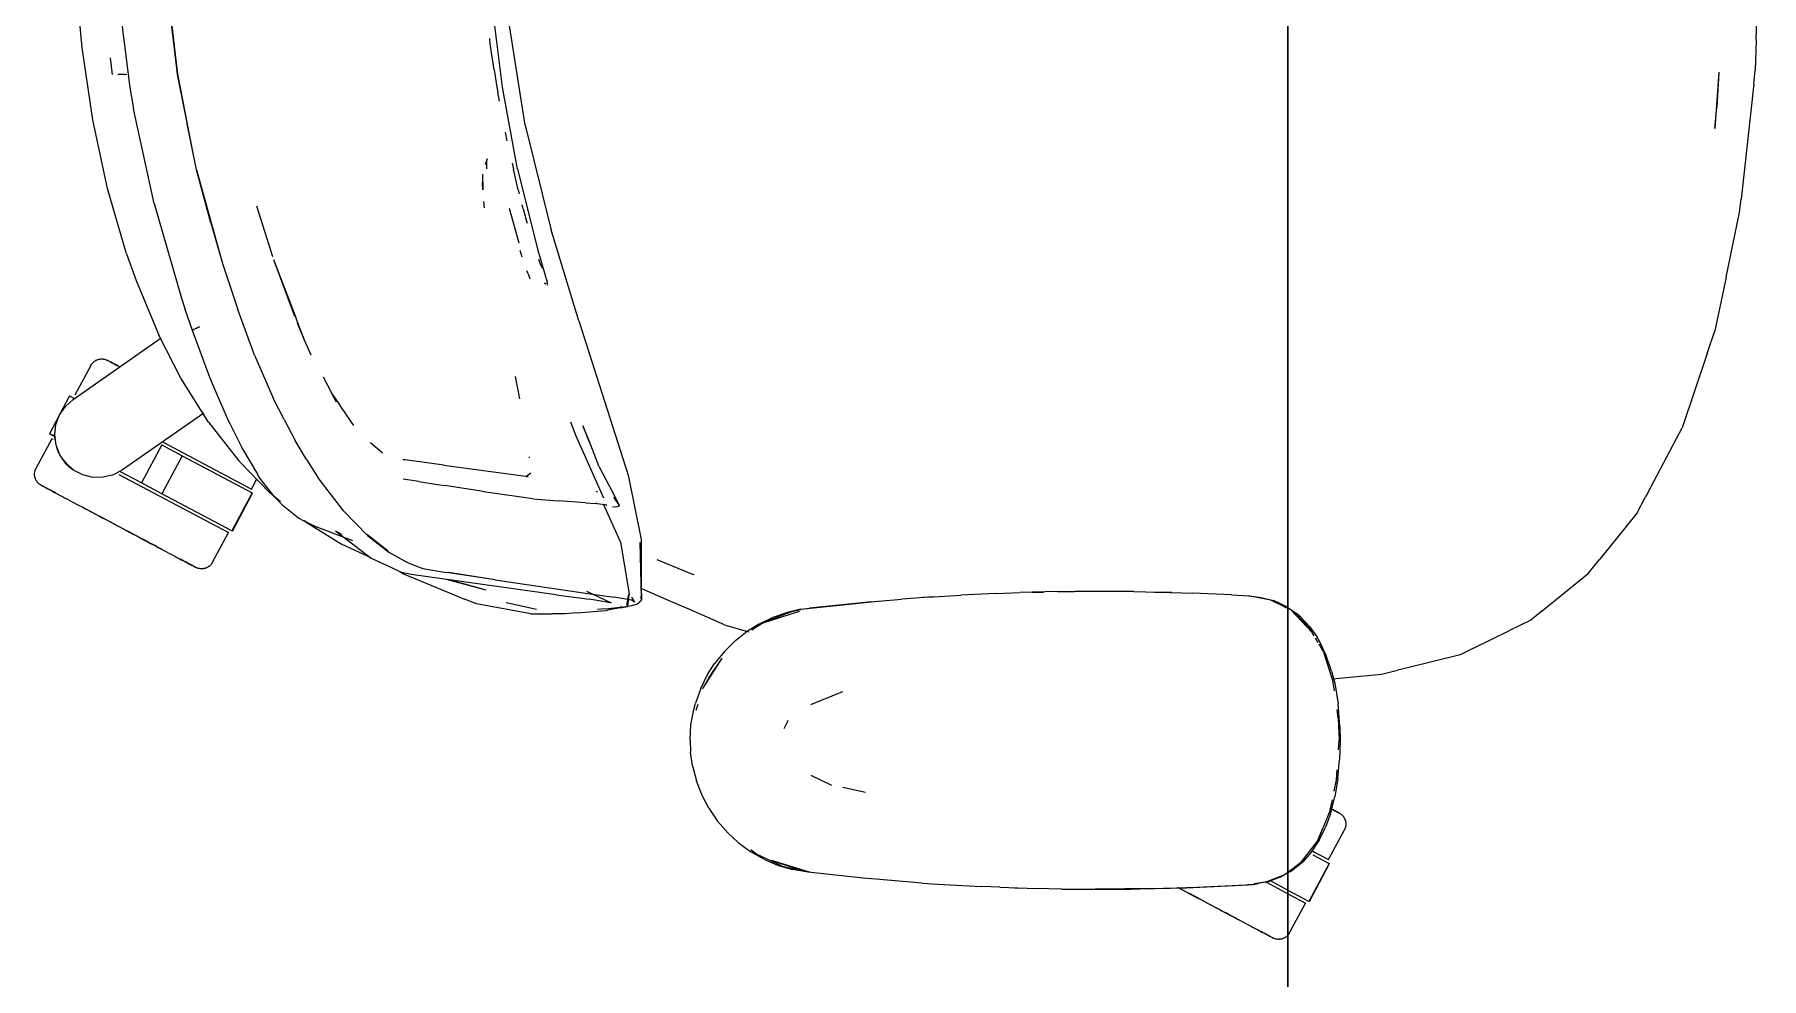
# Model space of a CAD drawing. Header units: millimetres. Extents: x 79795 to 317870, y -36033 to 97293.
# Drawn here: x 200268 to 200830, y 33173 to 33480 of the extents above; entities that cross this region are included whole.
import ezdxf

# ---------------------------------------------------------------- set-up
doc = ezdxf.new("R2010")
doc.units = ezdxf.units.MM
doc.header["$MEASUREMENT"] = 0
doc.layers.add('G-IMPT', color=8, linetype='CONTINUOUS', lineweight=9)
doc.layers.add('I-FURN', color=8, linetype='CONTINUOUS', lineweight=9)

msp = doc.modelspace()

# ---------------------------------------------------------------- linework, layer by layer
at = {"layer": 'G-IMPT'}
for p, q in [((200828.02, 33478.38), (200829.72, 33530.56)), ((200283.76, 33475.85), (200281.5, 33501.42)), ((200311.03, 33498.74), (200314.85, 33467.15)), ((200311.07, 33498.78), (200314.85, 33467.23)), ((200295.5, 33493.05), (200299.32, 33462.88)), ((200420.42, 33463.01), (200417.12, 33489.93)), ((200427.81, 33450.66), (200421.82, 33488.57)), ((200314.85, 33467.23), (200312.91, 33482.71)), ((200416.5, 33477.16), (200416.32, 33478.82)), ((200417.79, 33468.64), (200416.5, 33477.16)), ((200828.02, 33478.38), (200827.7, 33468.44)), ((200287.26, 33452.43), (200283.76, 33475.85)), ((200293.67, 33467.15), (200293.02, 33472.56)), ((200297.52, 33467.19), (200295.43, 33467.11)), ((200295.43, 33467.11), (200295.54, 33467.12)), ((200297.52, 33467.19), (200298.31, 33467.22)), ((200321.02, 33436.1), (200314.85, 33467.23)), ((200314.85, 33467.23), (200317.95, 33451.12)), ((200321.02, 33436.1), (200314.85, 33467.15)), ((200417.79, 33468.64), (200418.65, 33463.01)), ((200815.82, 33467.9), (200814.57, 33449.62)), ((200815.82, 33467.9), (200815.18, 33456.57)), ((200827.21, 33464.07), (200827.7, 33468.44)), ((200299.32, 33462.88), (200300.5, 33455.96)), ((200418.65, 33463.01), (200418.89, 33461.39)), ((200419.45, 33458.48), (200418.89, 33461.39)), ((200425.35, 33436.34), (200420.42, 33463.01)), ((200827.21, 33464.07), (200823.09, 33426.62)), ((200307.17, 33425.17), (200300.5, 33455.96)), ((200814.57, 33449.62), (200815.18, 33456.57)), ((200292.07, 33430.07), (200287.26, 33452.43)), ((200321.02, 33436.1), (200317.95, 33451.12)), ((200421.37, 33448.38), (200421.91, 33445.56)), ((200427.81, 33450.66), (200436.12, 33416.98)), ((200415.46, 33439.75), (200414.78, 33437.8)), ((200415.25, 33438.7), (200415.21, 33436.4)), ((200415.25, 33438.7), (200415.46, 33439.75)), ((200423.57, 33438.33), (200424.03, 33436.36)), ((200325.68, 33418.86), (200321.02, 33436.1)), ((200321.02, 33436.1), (200329.41, 33405.6)), ((200321.02, 33436.1), (200329.45, 33405.69)), ((200413.92, 33434.69), (200414.01, 33429.64)), ((200413.92, 33434.69), (200413.93, 33431.91)), ((200414.01, 33429.64), (200413.93, 33431.91)), ((200415.2, 33436.54), (200415.21, 33436.4)), ((200425.58, 33429.61), (200424.03, 33436.36)), ((200425.35, 33436.34), (200431.9, 33410.02)), ((200298.24, 33408.82), (200292.07, 33430.07)), ((200414.32, 33425.84), (200414.54, 33423.75)), ((200425.58, 33429.61), (200425.92, 33428.31)), ((200822.6, 33422.2), (200823.09, 33426.62)), ((200307.17, 33425.17), (200316.11, 33394.34)), ((200340.47, 33424.42), (200341.55, 33420.98)), ((200340.47, 33424.42), (200345.73, 33407.93)), ((200425.86, 33412.22), (200422.7, 33423.52)), ((200426.88, 33424.59), (200426.84, 33424.77)), ((200427.2, 33423.45), (200426.88, 33424.59)), ((200427.2, 33423.45), (200428.31, 33419.45)), ((200818.25, 33401.26), (200822.6, 33422.2)), ((200325.68, 33418.86), (200329.45, 33405.69)), ((200428.31, 33419.45), (200428.52, 33418.76)), ((200445.31, 33387), (200436.12, 33416.98)), ((200298.24, 33408.82), (200301.32, 33400.09)), ((200426.06, 33410.03), (200426.78, 33407.82)), ((200431.9, 33410.02), (200434.97, 33399.6)), ((200329.41, 33405.6), (200334.42, 33390.69)), ((200346.01, 33406.94), (200352.82, 33388.54)), ((200346.01, 33406.94), (200352.72, 33389.5)), ((200428.77, 33402.27), (200428.4, 33403.28)), ((200433.06, 33404.83), (200432.31, 33406.92)), ((200433.06, 33404.83), (200433.3, 33404.17)), ((200301.32, 33400.09), (200308.84, 33382.11)), ((200428.77, 33402.27), (200429.38, 33400.61)), ((200434.07, 33399.34), (200434.29, 33399.19)), ((200434.07, 33399.34), (200434.69, 33398.96)), ((200435.04, 33399.33), (200434.97, 33399.6)), ((200435.11, 33399.03), (200435.04, 33399.33)), ((200435.08, 33398.57), (200435.16, 33398.8)), ((200435.16, 33398.8), (200435.11, 33399.03)), ((200817.49, 33397.58), (200814.62, 33383.76)), ((200818.25, 33401.26), (200817.49, 33397.58)), ((200316.11, 33394.34), (200317.3, 33390.73)), ((200319.71, 33383.8), (200317.3, 33390.73)), ((200339.87, 33375.81), (200334.42, 33390.69)), ((200352.72, 33389.5), (200353.38, 33387.77)), ((200356.11, 33380.69), (200353.38, 33387.77)), ((200445.31, 33387), (200461.3, 33336.76)), ((200315.93, 33368.34), (200308.84, 33382.11)), ((200319.67, 33383.8), (200319.71, 33383.93)), ((200325.25, 33368.84), (200319.67, 33383.8)), ((200319.71, 33383.93), (200320.11, 33384.2)), ((200319.71, 33383.93), (200319.72, 33383.98)), ((200319.71, 33383.93), (200319.71, 33383.8)), ((200320.11, 33384.2), (200319.72, 33383.98)), ((200320.94, 33384.58), (200320.11, 33384.2)), ((200320.3, 33384.3), (200320.11, 33384.2)), ((200320.94, 33384.58), (200320.3, 33384.3)), ((200320.94, 33384.58), (200322, 33385.01)), ((200320.94, 33384.58), (200321.4, 33384.78)), ((200322, 33385.01), (200321.4, 33384.78)), ((200356.11, 33380.69), (200353.8, 33386.13)), ((200358.3, 33375.84), (200356.11, 33380.69)), ((200812.1, 33376.32), (200814.62, 33383.76)), ((200339.87, 33375.81), (200346.05, 33361.58)), ((200812.1, 33376.32), (200803.95, 33352.23)), ((200324.9, 33354.04), (200315.93, 33368.34)), ((200326.73, 33365.16), (200325.25, 33368.84)), ((200331.5, 33354.2), (200326.73, 33365.16)), ((200362.17, 33368.8), (200366.36, 33360.69)), ((200424.59, 33368.89), (200426, 33361.63)), ((200349.44, 33354.86), (200346.05, 33361.58)), ((200364.86, 33363.47), (200367.42, 33359.71)), ((200364.86, 33363.47), (200366.36, 33360.69)), ((200367.42, 33359.71), (200367.81, 33359.13)), ((200367.81, 33359.13), (200371.3, 33354)), ((200324.9, 33354.04), (200334.71, 33341.44)), ((200331.72, 33353.76), (200331.5, 33354.2)), ((200331.5, 33354.2), (200336.02, 33345.15)), ((200331.5, 33354.2), (200335.72, 33345.75)), ((200331.72, 33353.76), (200336.02, 33345.15)), ((200349.44, 33354.86), (200353.01, 33348.06)), ((200371.3, 33354), (200372.05, 33352.9)), ((200442.58, 33354.17), (200444.32, 33349.58)), ((200448.62, 33347.95), (200446.6, 33352.84)), ((200446.6, 33352.84), (200448.62, 33347.74)), ((200356.78, 33341.84), (200353.01, 33348.06)), ((200377.58, 33347.37), (200381.48, 33344.03)), ((200444.32, 33349.58), (200453.24, 33329.42)), ((200448.62, 33347.74), (200447.22, 33351.28)), ((200451.87, 33339.48), (200448.62, 33347.95)), ((200792.78, 33331.06), (200803.07, 33350.57)), ((200803.07, 33350.57), (200803.95, 33352.23)), ((200344.67, 33331.15), (200334.71, 33341.44)), ((200336.02, 33345.15), (200335.72, 33345.75)), ((200336.02, 33345.15), (200340.76, 33337.15)), ((200356.78, 33341.84), (200360.66, 33335.74)), ((200401.43, 33340.09), (200388.08, 33341.87)), ((200388.08, 33341.87), (200388.55, 33341.72)), ((200429.27, 33342.41), (200429.22, 33342.76)), ((200341.62, 33335.86), (200340.76, 33337.15)), ((200346.34, 33329.73), (200341.62, 33335.86)), ((200360.83, 33335.48), (200360.66, 33335.74)), ((200401.43, 33340.09), (200428.76, 33336.35)), ((200429.62, 33337.47), (200428.06, 33336.22)), ((200428.27, 33336.26), (200428.5, 33336.3)), ((200428.76, 33336.35), (200428.5, 33336.3)), ((200451.87, 33339.48), (200457.15, 33329.37)), ((200461.3, 33336.76), (200465.49, 33315.8)), ((200348.34, 33328.15), (200344.67, 33331.15)), ((200368.85, 33325.05), (200360.83, 33335.48)), ((200393.24, 33334.73), (200388.17, 33335.48)), ((200393.24, 33334.73), (200400.08, 33333.67)), ((200400.08, 33333.67), (200401.74, 33333.41)), ((200413.51, 33331.54), (200401.74, 33333.41)), ((200415.06, 33331.3), (200413.51, 33331.54)), ((200430.28, 33329.09), (200415.06, 33331.3)), ((200450.87, 33331.59), (200451.3, 33331.32)), ((200792.78, 33331.06), (200792.05, 33329.69)), ((200346.34, 33329.73), (200349.23, 33326.7)), ((200354.09, 33322.84), (200349.23, 33326.7)), ((200376.58, 33317.15), (200368.85, 33325.05)), ((200430.28, 33329.09), (200430.36, 33329.08)), ((200430.36, 33329.08), (200438.6, 33328.46)), ((200447.45, 33327.82), (200438.6, 33328.46)), ((200447.45, 33327.82), (200450.85, 33327.57)), ((200451.23, 33327.53), (200450.85, 33327.57)), ((200451.23, 33327.53), (200453.69, 33327.24)), ((200458.86, 33315.1), (200453.28, 33327.39)), ((200453.69, 33327.24), (200453.75, 33327.22)), ((200454.52, 33326.95), (200453.75, 33327.22)), ((200456.26, 33326.47), (200457.79, 33326.63)), ((200458.5, 33326.91), (200456.66, 33329.62)), ((200458.5, 33326.91), (200457.15, 33329.37)), ((200457.79, 33326.63), (200458.47, 33326.78)), ((200458.47, 33326.78), (200458.5, 33326.91)), ((200458.5, 33326.91), (200458.53, 33327.08)), ((200789.34, 33324.56), (200777.14, 33309.42)), ((200789.34, 33324.56), (200792.05, 33329.69)), ((200355.23, 33322.23), (200354.09, 33322.84)), ((200355.23, 33322.23), (200357.67, 33321.05)), ((200356.59, 33321.53), (200355.82, 33322.04)), ((200356.59, 33321.53), (200368.04, 33314.41)), ((200357.67, 33321.05), (200359.9, 33319.98)), ((200371.8, 33315.47), (200359.9, 33319.98)), ((200366.15, 33318.7), (200377.8, 33309.79)), ((200366.15, 33318.7), (200368.1, 33317.59)), ((200368.04, 33314.41), (200376.66, 33310.43)), ((200383.32, 33312.05), (200376.38, 33317.45)), ((200376.38, 33317.45), (200379.95, 33314.64)), ((200376.58, 33317.15), (200383.55, 33311.73)), ((200383.32, 33312.05), (200379.95, 33314.64)), ((200458.86, 33315.1), (200461.58, 33298.06)), ((200465.05, 33314.92), (200465.64, 33296.47)), ((200465.05, 33314.92), (200465.54, 33296.94)), ((200465.49, 33315.8), (200465.54, 33296.94)), ((200377.8, 33309.79), (200384.37, 33306.72)), ((200383.55, 33311.73), (200389.39, 33308.44)), ((200389.81, 33308.22), (200389.39, 33308.44)), ((200389.81, 33308.22), (200394.6, 33306.47)), ((200470.64, 33309.37), (200482.49, 33304.45)), ((200773.37, 33304.76), (200777.14, 33309.42)), ((200384.37, 33306.72), (200387.74, 33305.16)), ((200387.13, 33305.44), (200388.3, 33304.67)), ((200390.73, 33304.51), (200387.74, 33305.16)), ((200388.3, 33304.67), (200404.75, 33297.87)), ((200437.95, 33297.83), (200390.73, 33304.51)), ((200394.6, 33306.47), (200402.27, 33305.17)), ((200415.15, 33299.38), (200402.2, 33302.89)), ((200417.43, 33302.87), (200402.27, 33305.17)), ((200417.43, 33302.87), (200402.85, 33305.11)), ((200418.04, 33302.78), (200402.85, 33305.11)), ((200415.15, 33299.38), (200403.26, 33302.74)), ((200418.04, 33302.78), (200448.91, 33298.22)), ((200482.76, 33304.34), (200482.49, 33304.45)), ((200758.43, 33292.59), (200773.37, 33304.76)), ((200404.75, 33297.87), (200408.11, 33296.48)), ((200411.97, 33294.89), (200408.11, 33296.48)), ((200437.95, 33297.83), (200448.61, 33296.39)), ((200447.8, 33299), (200455.79, 33295.2)), ((200449.91, 33296.18), (200448.61, 33296.39)), ((200448.91, 33298.22), (200456.76, 33297.11)), ((200463.03, 33296), (200456.76, 33297.11)), ((200460.89, 33294.48), (200461.58, 33298.06)), ((200460.89, 33294.48), (200461.52, 33298.02)), ((200461.52, 33298.02), (200461.13, 33294.07)), ((200462.68, 33296.55), (200462.61, 33297.05)), ((200462.68, 33296.55), (200463.01, 33296.01)), ((200465.66, 33296.36), (200465.47, 33297.22)), ((200465.47, 33297.22), (200465.5, 33297.11)), ((200465.54, 33296.94), (200465.5, 33297.11)), ((200473.7, 33296.34), (200465.53, 33299.91)), ((200465.64, 33296.47), (200465.54, 33296.94)), ((200538.93, 33295.5), (200550.32, 33296.48)), ((200560.61, 33297.21), (200550.32, 33296.48)), ((200558.57, 33297.07), (200557.15, 33296.94)), ((200558.57, 33297.07), (200560.47, 33297.16)), ((200560.61, 33297.21), (200569.48, 33297.77)), ((200580.79, 33298.31), (200569.48, 33297.77)), ((200580.79, 33298.31), (200588.67, 33298.6)), ((200600.98, 33298.9), (200588.67, 33298.6)), ((200592.54, 33298.68), (200594.2, 33298.76)), ((200594.2, 33298.76), (200596.28, 33298.76)), ((200600.98, 33298.9), (200606.45, 33298.97)), ((200621.16, 33298.98), (200606.45, 33298.97)), ((200625.67, 33298.93), (200621.16, 33298.98)), ((200625.67, 33298.93), (200641.34, 33298.55)), ((200632.4, 33298.75), (200634.61, 33298.75)), ((200637.94, 33298.61), (200634.61, 33298.75)), ((200641.34, 33298.55), (200644.89, 33298.42)), ((200657.45, 33297.81), (200644.89, 33298.42)), ((200657.45, 33297.81), (200663.11, 33297.52)), ((200670.23, 33296.15), (200662.89, 33297.52)), ((200663.11, 33297.52), (200667.12, 33297.03)), ((200667.12, 33297.03), (200671.07, 33295.96)), ((200429.67, 33291.65), (200411.97, 33294.89)), ((200422.22, 33295.1), (200421.65, 33295.26)), ((200431.53, 33293.06), (200422.22, 33295.1)), ((200429.67, 33291.65), (200436.63, 33291.62)), ((200440.8, 33291.62), (200436.63, 33291.62)), ((200444.76, 33291.96), (200440.8, 33291.62)), ((200444.76, 33291.96), (200454.09, 33292.77)), ((200454.93, 33295.35), (200449.91, 33296.18)), ((200453.92, 33293.29), (200451.33, 33293.07)), ((200453.92, 33293.29), (200458.6, 33293.8)), ((200454.09, 33292.77), (200454.55, 33292.81)), ((200458.8, 33293.62), (200454.55, 33292.81)), ((200455.79, 33295.2), (200454.93, 33295.35)), ((200459.22, 33293.88), (200458.6, 33293.8)), ((200458.8, 33293.62), (200461.13, 33294.07)), ((200459.22, 33293.88), (200462.5, 33294.42)), ((200462.41, 33296.17), (200463.51, 33295.61)), ((200462.41, 33296.17), (200463.03, 33296)), ((200462.5, 33294.42), (200464.36, 33294.97)), ((200463.01, 33296.01), (200463.51, 33295.61)), ((200464.9, 33295.29), (200464.36, 33294.97)), ((200464.9, 33295.29), (200465.27, 33295.78)), ((200465.66, 33296.36), (200465.27, 33295.78)), ((200481.53, 33292.92), (200473.7, 33296.34)), ((200492.66, 33288.06), (200481.53, 33292.92)), ((200505.14, 33288.74), (200516.99, 33292.56)), ((200514.36, 33292.35), (200506.18, 33289.15)), ((200507.85, 33289.65), (200516.99, 33292.56)), ((200508.4, 33290.54), (200512.53, 33291.99)), ((200517.49, 33293.14), (200512.53, 33291.99)), ((200517.41, 33292.93), (200514.36, 33292.35)), ((200517.49, 33293.14), (200540.44, 33295.6)), ((200517.49, 33293.14), (200538.93, 33295.5)), ((200517.49, 33293.14), (200520.31, 33293.48)), ((200540.44, 33295.6), (200520.31, 33293.48)), ((200674.49, 33294.05), (200670.23, 33296.15)), ((200675.4, 33293.97), (200671.07, 33295.96)), ((200674.49, 33294.05), (200675.76, 33293.43)), ((200675.76, 33293.72), (200678.62, 33291.77)), ((200676.73, 33292.95), (200679.14, 33290.72)), ((200683.63, 33285.56), (200676.73, 33292.95)), ((200682.44, 33287.64), (200676.73, 33292.95)), ((200679.94, 33290.63), (200678.62, 33291.77)), ((200758.43, 33292.59), (200754.77, 33289.62)), ((200492.66, 33288.06), (200500.48, 33285.81)), ((200496.18, 33283), (200499.49, 33285.62)), ((200503.82, 33288.35), (200499.49, 33285.62)), ((200505.14, 33288.74), (200501.56, 33286.32)), ((200503.82, 33288.35), (200508.4, 33290.54)), ((200505.14, 33288.74), (200507.85, 33289.65)), ((200682.22, 33287.18), (200679.14, 33290.72)), ((200679.94, 33290.63), (200682.8, 33287.59)), ((200683.63, 33285.56), (200682.35, 33287.03)), ((200684.32, 33284.49), (200682.44, 33287.64)), ((200682.8, 33287.59), (200685.25, 33284.13)), ((200736.14, 33280.45), (200747.61, 33286.09)), ((200754.77, 33289.62), (200747.61, 33286.09)), ((200492.58, 33279.45), (200496.18, 33283)), ((200685.65, 33282.26), (200684.79, 33283.7)), ((200686.06, 33282.76), (200685.25, 33284.13)), ((200687.4, 33279.34), (200685.93, 33281.79)), ((200688.26, 33278.12), (200686.06, 33282.76)), ((200736.14, 33280.45), (200731.78, 33278.3)), ((200485.53, 33267.32), (200491.85, 33277.27)), ((200487.12, 33271.93), (200489.39, 33275.47)), ((200487.69, 33271), (200491.85, 33277.27)), ((200492.58, 33279.45), (200489.39, 33275.47)), ((200690.43, 33269.95), (200687.48, 33279.09)), ((200690, 33273.04), (200688.26, 33278.12)), ((200731.78, 33278.3), (200713.84, 33273.89)), ((200484.88, 33267.42), (200487.12, 33271.93)), ((200485.53, 33267.32), (200487.69, 33271)), ((200690, 33273.04), (200690.98, 33269.11)), ((200690.3, 33270.57), (200706.17, 33272.01)), ((200690.89, 33266.66), (200690.43, 33269.95)), ((200690.98, 33269.11), (200692.1, 33262.35)), ((200706.17, 33272.01), (200711.46, 33273.31)), ((200713.84, 33273.89), (200711.46, 33273.31)), ((200484.88, 33267.42), (200483.17, 33262.64)), ((200531.01, 33266.24), (200520.58, 33262.1)), ((200481.73, 33255.57), (200482.61, 33260.51)), ((200482.61, 33260.51), (200483.17, 33262.64)), ((200483.97, 33262.21), (200483.35, 33260.18)), ((200692.15, 33257.69), (200691.76, 33260.47)), ((200692.67, 33255.03), (200692.1, 33262.35)), ((200692.15, 33257.69), (200692.39, 33250.52)), ((200481.43, 33250.52), (200481.73, 33255.57)), ((200512.04, 33254.35), (200513.06, 33256.57)), ((200513.06, 33256.57), (200513.36, 33257.02)), ((200692.67, 33255.03), (200692.76, 33250.52)), ((200481.43, 33250.52), (200481.6, 33246.68)), ((200482.25, 33242.16), (200481.6, 33246.68)), ((200692.19, 33247.42), (200692.39, 33250.52)), ((200692.76, 33250.52), (200692.58, 33244.19)), ((200482.25, 33242.16), (200483.51, 33237.3)), ((200691.6, 33237.7), (200691.8, 33240.9)), ((200692.01, 33238.04), (200692.58, 33244.19)), ((200485.34, 33232.59), (200483.51, 33237.3)), ((200520.68, 33239.15), (200527.46, 33235.88)), ((200538.51, 33233.54), (200531.08, 33235.12)), ((200690.83, 33233.95), (200691.6, 33237.7)), ((200692.01, 33238.04), (200691.01, 33232.1)), ((200487.53, 33228.42), (200485.34, 33232.59)), ((200689.56, 33227.74), (200690.27, 33231.2)), ((200689.59, 33226.62), (200691.01, 33232.1)), ((200487.53, 33228.42), (200490.37, 33224.25)), ((200490.37, 33224.25), (200493.69, 33220.42)), ((200689.56, 33227.74), (200687.23, 33222.11)), ((200689.59, 33226.62), (200688, 33222.29)), ((200497.12, 33217.25), (200493.69, 33220.42)), ((200686.02, 33218.22), (200683.36, 33214.17)), ((200685.39, 33217.72), (200687.23, 33222.11)), ((200686.02, 33218.22), (200688, 33222.29)), ((200497.12, 33217.25), (200501.21, 33214.26)), ((200501.17, 33214.95), (200503.27, 33213.35)), ((200505.65, 33211.75), (200501.21, 33214.26)), ((200511.34, 33209.62), (200503.27, 33213.35)), ((200680.17, 33210.93), (200685.39, 33217.72)), ((200683.36, 33214.17), (200680.69, 33211.13)), ((200505.65, 33211.75), (200509.89, 33209.93)), ((200520.31, 33207.57), (200507.85, 33211.4)), ((200507.85, 33211.4), (200516.99, 33208.49)), ((200509.89, 33209.93), (200514.75, 33208.47)), ((200511.34, 33209.62), (200519.74, 33207.7)), ((200519.79, 33207.57), (200514.75, 33208.47)), ((200520.31, 33207.57), (200516.99, 33208.49)), ((200537.72, 33205.67), (200519.79, 33207.57)), ((200668.35, 33204.35), (200674.55, 33206.76)), ((200673.52, 33206.1), (200675.76, 33207.37)), ((200674.55, 33206.76), (200675.76, 33207.66)), ((200675.76, 33207.66), (200680.17, 33210.93)), ((200675.76, 33207.37), (200676.95, 33208.05)), ((200676.95, 33208.05), (200680.69, 33211.13)), ((200541.85, 33205.32), (200537.72, 33205.67)), ((200556.91, 33204.08), (200541.85, 33205.32)), ((200548.72, 33204.73), (200547.05, 33204.89)), ((200556.91, 33204.08), (200562, 33203.75)), ((200562, 33203.75), (200576.13, 33202.94)), ((200582.16, 33202.69), (200576.13, 33202.94)), ((200582.16, 33202.69), (200593.92, 33202.3)), ((200587.04, 33202.55), (200588.98, 33202.43)), ((200602.34, 33202.13), (200593.92, 33202.3)), ((200602.34, 33202.13), (200632.35, 33202.25)), ((200602.34, 33202.13), (200622.52, 33202.09)), ((200602.34, 33202.13), (200613.13, 33202.04)), ((200632.35, 33202.25), (200613.13, 33202.04)), ((200622.52, 33202.09), (200643.92, 33202.59)), ((200622.52, 33202.09), (200642.71, 33202.55)), ((200622.52, 33202.09), (200632.35, 33202.25)), ((200622.52, 33202.12), (200624.56, 33202.11)), ((200624.56, 33202.11), (200626.77, 33202.19)), ((200632.35, 33202.25), (200643.92, 33202.59)), ((200642.71, 33202.55), (200664.49, 33203.64)), ((200642.71, 33202.55), (200662.89, 33203.52)), ((200643.92, 33202.59), (200642.71, 33202.55)), ((200643.92, 33202.59), (200664.49, 33203.64)), ((200664.49, 33203.64), (200662.89, 33203.52)), ((200664.49, 33203.64), (200666.14, 33203.89)), ((200668.35, 33204.35), (200664.83, 33203.82)), ((200668.53, 33204.33), (200666.14, 33203.89)), ((200668.53, 33204.33), (200669.88, 33204.7)), ((200673.52, 33206.1), (200669.88, 33204.7))]:
    msp.add_line(p, q, dxfattribs=at)
at = {"layer": 'I-FURN'}
for p, q in [((200675.76, 34208.33), (200675.76, 32808.33)), ((200675.76, 32808.33), (200675.76, 34208.33)), ((200280.87, 33361.42), (200309.46, 33381.44)), ((200286.61, 33372.47), (200281.46, 33362.78)), ((200286.61, 33372.47), (200286.69, 33372.61)), ((200286.69, 33372.61), (200286.77, 33372.75)), ((200286.77, 33372.75), (200286.86, 33372.88)), ((200286.86, 33372.88), (200286.96, 33373.01)), ((200286.96, 33373.01), (200287.06, 33373.14)), ((200287.06, 33373.14), (200287.16, 33373.26)), ((200287.16, 33373.26), (200287.27, 33373.38)), ((200287.27, 33373.38), (200287.39, 33373.49)), ((200287.39, 33373.49), (200287.51, 33373.6)), ((200287.51, 33373.6), (200287.63, 33373.7)), ((200287.63, 33373.7), (200287.76, 33373.8)), ((200287.76, 33373.8), (200287.89, 33373.9)), ((200287.89, 33373.9), (200288.02, 33373.99)), ((200288.02, 33373.99), (200288.16, 33374.07)), ((200288.16, 33374.07), (200288.3, 33374.15)), ((200288.3, 33374.15), (200288.45, 33374.22)), ((200288.45, 33374.22), (200288.59, 33374.28)), ((200288.59, 33374.28), (200288.74, 33374.34)), ((200288.74, 33374.34), (200288.89, 33374.4)), ((200288.89, 33374.4), (200289.05, 33374.45)), ((200289.05, 33374.45), (200289.2, 33374.49)), ((200289.2, 33374.49), (200289.36, 33374.52)), ((200289.36, 33374.52), (200289.52, 33374.55)), ((200289.52, 33374.55), (200289.68, 33374.58)), ((200289.68, 33374.58), (200289.84, 33374.59)), ((200289.84, 33374.59), (200290, 33374.6)), ((200290, 33374.6), (200290.16, 33374.61)), ((200290.16, 33374.61), (200290.32, 33374.6)), ((200290.32, 33374.6), (200290.48, 33374.59)), ((200290.48, 33374.59), (200290.64, 33374.58)), ((200290.64, 33374.58), (200290.8, 33374.56)), ((200290.8, 33374.56), (200290.96, 33374.53)), ((200290.96, 33374.53), (200291.12, 33374.49)), ((200291.12, 33374.49), (200291.28, 33374.45)), ((200291.28, 33374.45), (200291.43, 33374.4)), ((200291.43, 33374.4), (200291.58, 33374.35)), ((200291.58, 33374.35), (200291.73, 33374.29)), ((200291.73, 33374.29), (200291.88, 33374.23)), ((200291.88, 33374.23), (200292.02, 33374.15)), ((200292.02, 33374.15), (200292.06, 33374.13)), ((200292.06, 33374.13), (200292.08, 33374.12)), ((200292.07, 33374.13), (200292.06, 33374.13)), ((200292.11, 33374.11), (200292.07, 33374.13)), ((200292.08, 33374.12), (200292.14, 33374.09)), ((200292.19, 33374.07), (200292.11, 33374.11)), ((200292.14, 33374.09), (200292.24, 33374.04)), ((200292.31, 33374), (200292.19, 33374.07)), ((200292.24, 33374.04), (200292.38, 33373.96)), ((200292.48, 33373.91), (200292.31, 33374)), ((200292.38, 33373.96), (200292.56, 33373.87)), ((200292.68, 33373.81), (200292.48, 33373.91)), ((200292.56, 33373.87), (200292.78, 33373.75)), ((200292.92, 33373.68), (200292.68, 33373.81)), ((200292.78, 33373.75), (200293.04, 33373.61)), ((200293.2, 33373.53), (200292.92, 33373.68)), ((200293.04, 33373.61), (200293.34, 33373.46)), ((200293.51, 33373.36), (200293.2, 33373.53)), ((200293.34, 33373.46), (200293.67, 33373.28)), ((200293.87, 33373.17), (200293.51, 33373.36)), ((200293.67, 33373.28), (200294.05, 33373.08)), ((200294.26, 33372.96), (200293.87, 33373.17)), ((200294.05, 33373.08), (200294.46, 33372.86)), ((200294.69, 33372.74), (200294.26, 33372.96)), ((200294.46, 33372.86), (200294.9, 33372.62)), ((200295.16, 33372.49), (200294.69, 33372.74)), ((200294.9, 33372.62), (200295.38, 33372.37)), ((200295.66, 33372.22), (200295.16, 33372.49)), ((200295.38, 33372.37), (200295.9, 33372.09)), ((200296.02, 33372.03), (200295.66, 33372.22)), ((200295.9, 33372.09), (200296.02, 33372.03)), ((200279.71, 33362.58), (200273.14, 33350.22)), ((200276.46, 33356.38), (200278.36, 33359.17)), ((200278.36, 33359.17), (200280.87, 33361.42)), ((200279.71, 33362.58), (200281.11, 33361.84)), ((200281.11, 33361.84), (200281.02, 33361.88)), ((200274.9, 33349.86), (200275.29, 33353.22)), ((200275.29, 33353.22), (200276.46, 33356.38)), ((200323.35, 33357), (200296.92, 33338.5)), ((200273.95, 33348.65), (200268.8, 33338.97)), ((200274.53, 33349.48), (200273.14, 33350.22)), ((200273.95, 33348.65), (200274.33, 33348.46)), ((200274.45, 33349.52), (200274.53, 33349.48)), ((200274.53, 33349.48), (200274.93, 33350.23)), ((200275.33, 33346.52), (200274.9, 33349.86)), ((200310.16, 33347.52), (200338.85, 33332.27)), ((200276.55, 33343.37), (200275.33, 33346.52)), ((200278.48, 33340.61), (200276.55, 33343.37)), ((200277.03, 33342.53), (200279.32, 33339.75)), ((200309.69, 33346.64), (200303.12, 33334.28)), ((200309.69, 33346.64), (200316.33, 33343.11)), ((200316.33, 33343.11), (200309.76, 33330.75)), ((200316.33, 33343.11), (200339.04, 33331.04)), ((200268.33, 33337.23), (200268.34, 33337.39)), ((200268.33, 33337.07), (200268.33, 33337.23)), ((200268.33, 33336.91), (200268.33, 33337.07)), ((200268.34, 33336.75), (200268.33, 33336.91)), ((200268.34, 33337.39), (200268.36, 33337.55)), ((200268.36, 33336.59), (200268.34, 33336.75)), ((200268.36, 33337.55), (200268.38, 33337.71)), ((200268.38, 33336.43), (200268.36, 33336.59)), ((200268.38, 33337.71), (200268.41, 33337.87)), ((200268.41, 33336.27), (200268.38, 33336.43)), ((200268.41, 33337.87), (200268.44, 33338.03)), ((200268.45, 33336.11), (200268.41, 33336.27)), ((200268.44, 33338.03), (200268.48, 33338.18)), ((200268.49, 33335.96), (200268.45, 33336.11)), ((200268.48, 33338.18), (200268.53, 33338.34)), ((200268.54, 33335.8), (200268.49, 33335.96)), ((200268.53, 33338.34), (200268.58, 33338.49)), ((200268.59, 33335.65), (200268.54, 33335.8)), ((200268.58, 33338.49), (200268.64, 33338.64)), ((200268.64, 33338.64), (200268.71, 33338.79)), ((200268.71, 33338.79), (200268.78, 33338.93)), ((200268.78, 33338.93), (200268.8, 33338.97)), ((200281.02, 33338.39), (200278.48, 33340.61)), ((200279.32, 33339.75), (200280.74, 33338.59)), ((200284.02, 33336.84), (200281.02, 33338.39)), ((200287.3, 33336.06), (200284.02, 33336.84)), ((200290.68, 33336.08), (200287.3, 33336.06)), ((200293.95, 33336.91), (200290.68, 33336.08)), ((200296.92, 33338.5), (200293.95, 33336.91)), ((200295.78, 33337.05), (200331.34, 33318.14)), ((200303.12, 33334.28), (200296.06, 33338.03)), ((200268.65, 33335.5), (200268.59, 33335.65)), ((200268.72, 33335.35), (200268.65, 33335.5)), ((200268.79, 33335.21), (200268.72, 33335.35)), ((200268.87, 33335.07), (200268.79, 33335.21)), ((200268.95, 33334.93), (200268.87, 33335.07)), ((200269.04, 33334.79), (200268.95, 33334.93)), ((200269.13, 33334.66), (200269.04, 33334.79)), ((200269.23, 33334.54), (200269.13, 33334.66)), ((200269.33, 33334.41), (200269.23, 33334.54)), ((200269.44, 33334.29), (200269.33, 33334.41)), ((200269.56, 33334.18), (200269.44, 33334.29)), ((200269.67, 33334.07), (200269.56, 33334.18)), ((200269.8, 33333.97), (200269.67, 33334.07)), ((200269.92, 33333.87), (200269.8, 33333.97)), ((200270.05, 33333.77), (200269.92, 33333.87)), ((200270.19, 33333.68), (200270.05, 33333.77)), ((200270.33, 33333.6), (200270.19, 33333.68)), ((200270.47, 33333.52), (200270.33, 33333.6)), ((200270.51, 33333.49), (200270.47, 33333.52)), ((200270.47, 33333.52), (200270.47, 33333.52)), ((200270.47, 33333.52), (200270.49, 33333.51)), ((200270.49, 33333.51), (200270.55, 33333.48)), ((200270.6, 33333.45), (200270.51, 33333.49)), ((200270.55, 33333.48), (200270.65, 33333.42)), ((200270.72, 33333.38), (200270.6, 33333.45)), ((200270.65, 33333.42), (200270.79, 33333.35)), ((200270.88, 33333.3), (200270.72, 33333.38)), ((200270.79, 33333.35), (200270.97, 33333.25)), ((200271.08, 33333.19), (200270.88, 33333.3)), ((200270.97, 33333.25), (200271.19, 33333.14)), ((200271.32, 33333.06), (200271.08, 33333.19)), ((200271.19, 33333.14), (200271.45, 33333)), ((200271.6, 33332.92), (200271.32, 33333.06)), ((200271.45, 33333), (200271.74, 33332.84)), ((200271.92, 33332.75), (200271.6, 33332.92)), ((200271.74, 33332.84), (200272.08, 33332.66)), ((200272.27, 33332.56), (200271.92, 33332.75)), ((200272.08, 33332.66), (200272.45, 33332.46)), ((200272.67, 33332.35), (200272.27, 33332.56)), ((200272.45, 33332.46), (200272.86, 33332.25)), ((200273.1, 33332.12), (200272.67, 33332.35)), ((200272.86, 33332.25), (200273.31, 33332.01)), ((200273.56, 33331.87), (200273.1, 33332.12)), ((200273.31, 33332.01), (200273.79, 33331.75)), ((200274.06, 33331.61), (200273.56, 33331.87)), ((200273.79, 33331.75), (200274.31, 33331.48)), ((200274.6, 33331.32), (200274.06, 33331.61)), ((200274.31, 33331.48), (200274.86, 33331.18)), ((200275.17, 33331.02), (200274.6, 33331.32)), ((200274.86, 33331.18), (200275.44, 33330.87)), ((200275.44, 33330.87), (200276.06, 33330.55)), ((200276.06, 33330.55), (200276.71, 33330.2)), ((200276.71, 33330.2), (200277.38, 33329.84)), ((200309.76, 33330.75), (200303.12, 33334.28)), ((200332.47, 33318.67), (200309.76, 33330.75)), ((200339.04, 33331.04), (200332.47, 33318.67)), ((200332.64, 33318.58), (200339.21, 33330.95)), ((200338.85, 33332.27), (200340.53, 33335.42)), ((200277.38, 33329.84), (200278.09, 33329.46)), ((200278.09, 33329.46), (200278.83, 33329.07)), ((200278.83, 33329.07), (200279.59, 33328.67)), ((200279.59, 33328.67), (200280.38, 33328.25)), ((200280.38, 33328.25), (200281.19, 33327.82)), ((200281.19, 33327.82), (200282.02, 33327.37)), ((200282.02, 33327.37), (200282.88, 33326.92)), ((200282.88, 33326.92), (200283.76, 33326.45)), ((200283.76, 33326.45), (200284.65, 33325.98)), ((200285.14, 33325.72), (200284.24, 33326.2)), ((200284.65, 33325.98), (200285.57, 33325.49)), ((200286.07, 33325.22), (200285.14, 33325.72)), ((200285.57, 33325.49), (200286.5, 33325)), ((200287, 33324.73), (200286.07, 33325.22)), ((200286.5, 33325), (200287.44, 33324.49)), ((200287.95, 33324.22), (200287, 33324.73)), ((200287.44, 33324.49), (200288.4, 33323.99)), ((200288.92, 33323.71), (200287.95, 33324.22)), ((200288.4, 33323.99), (200289.37, 33323.47)), ((200289.89, 33323.19), (200288.92, 33323.71)), ((200289.37, 33323.47), (200290.34, 33322.95)), ((200290.88, 33322.67), (200289.89, 33323.19)), ((200290.34, 33322.95), (200291.33, 33322.42)), ((200291.87, 33322.14), (200290.88, 33322.67)), ((200291.33, 33322.42), (200292.33, 33321.9)), ((200292.86, 33321.61), (200291.87, 33322.14)), ((200292.33, 33321.9), (200293.32, 33321.36)), ((200293.87, 33321.08), (200292.86, 33321.61)), ((200293.32, 33321.36), (200294.33, 33320.83)), ((200294.87, 33320.54), (200293.87, 33321.08)), ((200294.33, 33320.83), (200295.33, 33320.3)), ((200295.88, 33320.01), (200294.87, 33320.54)), ((200295.33, 33320.3), (200296.34, 33319.76)), ((200296.88, 33319.47), (200295.88, 33320.01)), ((200296.34, 33319.76), (200297.34, 33319.23)), ((200297.88, 33318.94), (200296.88, 33319.47)), ((200297.34, 33319.23), (200298.34, 33318.7)), ((200298.88, 33318.41), (200297.88, 33318.94)), ((200298.34, 33318.7), (200299.34, 33318.17)), ((200299.88, 33317.88), (200298.88, 33318.41)), ((200299.34, 33318.17), (200300.33, 33317.64)), ((200300.86, 33317.36), (200299.88, 33317.88)), ((200300.33, 33317.64), (200301.32, 33317.12)), ((200301.84, 33316.84), (200300.86, 33317.36)), ((200301.32, 33317.12), (200302.29, 33316.6)), ((200302.81, 33316.32), (200301.84, 33316.84)), ((200302.29, 33316.6), (200303.25, 33316.09)), ((200303.77, 33315.81), (200302.81, 33316.32)), ((200303.25, 33316.09), (200304.2, 33315.58)), ((200304.71, 33315.31), (200303.77, 33315.81)), ((200304.2, 33315.58), (200305.14, 33315.08)), ((200305.64, 33314.82), (200304.71, 33315.31)), ((200305.14, 33315.08), (200306.06, 33314.59)), ((200306.56, 33314.33), (200305.64, 33314.82)), ((200306.06, 33314.59), (200306.97, 33314.11)), ((200307.45, 33313.85), (200306.56, 33314.33)), ((200306.97, 33314.11), (200307.86, 33313.64)), ((200308.33, 33313.39), (200307.45, 33313.85)), ((200307.86, 33313.64), (200308.73, 33313.18)), ((200309.19, 33312.93), (200308.33, 33313.39)), ((200326.19, 33308.45), (200331.34, 33318.14)), ((200308.73, 33313.18), (200309.57, 33312.73)), ((200310.02, 33312.49), (200309.19, 33312.93)), ((200309.57, 33312.73), (200310.4, 33312.29)), ((200310.4, 33312.29), (200311.2, 33311.86)), ((200311.2, 33311.86), (200311.97, 33311.45)), ((200311.97, 33311.45), (200312.72, 33311.05)), ((200312.72, 33311.05), (200313.45, 33310.67)), ((200313.45, 33310.67), (200314.14, 33310.3)), ((200314.14, 33310.3), (200314.8, 33309.94)), ((200314.8, 33309.94), (200315.44, 33309.61)), ((200315.44, 33309.61), (200316.04, 33309.29)), ((200316.35, 33309.12), (200315.77, 33309.43)), ((200316.04, 33309.29), (200316.61, 33308.98)), ((200316.9, 33308.83), (200316.35, 33309.12)), ((200316.61, 33308.98), (200317.14, 33308.7)), ((200317.42, 33308.55), (200316.9, 33308.83)), ((200317.14, 33308.7), (200317.64, 33308.43)), ((200317.9, 33308.3), (200317.42, 33308.55)), ((200317.64, 33308.43), (200318.11, 33308.19)), ((200318.35, 33308.06), (200317.9, 33308.3)), ((200318.11, 33308.19), (200318.54, 33307.96)), ((200318.76, 33307.84), (200318.35, 33308.06)), ((200318.54, 33307.96), (200318.93, 33307.75)), ((200319.13, 33307.64), (200318.76, 33307.84)), ((200318.93, 33307.75), (200319.29, 33307.56)), ((200319.47, 33307.47), (200319.13, 33307.64)), ((200325.64, 33307.66), (200325.53, 33307.54)), ((200325.74, 33307.78), (200325.64, 33307.66)), ((200325.84, 33307.91), (200325.74, 33307.78)), ((200325.94, 33308.04), (200325.84, 33307.91)), ((200326.03, 33308.18), (200325.94, 33308.04)), ((200326.11, 33308.31), (200326.03, 33308.18)), ((200326.19, 33308.45), (200326.11, 33308.31)), ((200319.29, 33307.56), (200319.61, 33307.39)), ((200319.76, 33307.31), (200319.47, 33307.47)), ((200319.61, 33307.39), (200319.89, 33307.24)), ((200320.02, 33307.17), (200319.76, 33307.31)), ((200319.89, 33307.24), (200320.13, 33307.11)), ((200320.24, 33307.05), (200320.02, 33307.17)), ((200320.13, 33307.11), (200320.33, 33307.01)), ((200320.42, 33306.96), (200320.24, 33307.05)), ((200320.33, 33307.01), (200320.49, 33306.92)), ((200320.56, 33306.88), (200320.42, 33306.96)), ((200320.49, 33306.92), (200320.61, 33306.86)), ((200320.66, 33306.83), (200320.56, 33306.88)), ((200320.61, 33306.86), (200320.69, 33306.81)), ((200320.72, 33306.8), (200320.66, 33306.83)), ((200320.69, 33306.81), (200320.74, 33306.79)), ((200320.74, 33306.79), (200320.72, 33306.8)), ((200320.78, 33306.77), (200320.74, 33306.79)), ((200320.74, 33306.79), (200320.74, 33306.79)), ((200320.92, 33306.7), (200320.78, 33306.77)), ((200321.07, 33306.63), (200320.92, 33306.7)), ((200321.22, 33306.57), (200321.07, 33306.63)), ((200321.37, 33306.52), (200321.22, 33306.57)), ((200321.53, 33306.47), (200321.37, 33306.52)), ((200321.68, 33306.43), (200321.53, 33306.47)), ((200321.84, 33306.39), (200321.68, 33306.43)), ((200322, 33306.37), (200321.84, 33306.39)), ((200322.16, 33306.34), (200322, 33306.37)), ((200322.32, 33306.33), (200322.16, 33306.34)), ((200322.48, 33306.32), (200322.32, 33306.33)), ((200322.64, 33306.32), (200322.48, 33306.32)), ((200322.8, 33306.32), (200322.64, 33306.32)), ((200322.96, 33306.33), (200322.8, 33306.32)), ((200323.12, 33306.35), (200322.96, 33306.33)), ((200323.28, 33306.37), (200323.12, 33306.35)), ((200323.44, 33306.4), (200323.28, 33306.37)), ((200323.6, 33306.43), (200323.44, 33306.4)), ((200323.76, 33306.47), (200323.6, 33306.43)), ((200323.91, 33306.52), (200323.76, 33306.47)), ((200324.06, 33306.58), (200323.91, 33306.52)), ((200324.21, 33306.64), (200324.06, 33306.58)), ((200324.36, 33306.7), (200324.21, 33306.64)), ((200324.5, 33306.77), (200324.36, 33306.7)), ((200324.64, 33306.85), (200324.5, 33306.77)), ((200324.78, 33306.94), (200324.64, 33306.85)), ((200324.92, 33307.02), (200324.78, 33306.94)), ((200325.05, 33307.12), (200324.92, 33307.02)), ((200325.17, 33307.22), (200325.05, 33307.12)), ((200325.3, 33307.32), (200325.17, 33307.22)), ((200325.42, 33307.43), (200325.3, 33307.32)), ((200325.53, 33307.54), (200325.42, 33307.43)), ((200689.84, 33228.24), (200690.27, 33228.01)), ((200690.48, 33227.9), (200690.07, 33228.12)), ((200690.27, 33228.01), (200690.66, 33227.8)), ((200690.86, 33227.7), (200690.48, 33227.9)), ((200690.66, 33227.8), (200691.01, 33227.62)), ((200691.19, 33227.52), (200690.86, 33227.7)), ((200691.01, 33227.62), (200691.33, 33227.45)), ((200691.49, 33227.36), (200691.19, 33227.52)), ((200691.33, 33227.45), (200691.61, 33227.3)), ((200691.75, 33227.23), (200691.49, 33227.36)), ((200691.61, 33227.3), (200691.85, 33227.17)), ((200691.97, 33227.11), (200691.75, 33227.23)), ((200691.85, 33227.17), (200692.05, 33227.06)), ((200692.15, 33227.01), (200691.97, 33227.11)), ((200692.05, 33227.06), (200692.22, 33226.98)), ((200692.29, 33226.94), (200692.15, 33227.01)), ((200692.22, 33226.98), (200692.34, 33226.91)), ((200692.39, 33226.89), (200692.29, 33226.94)), ((200692.34, 33226.91), (200692.42, 33226.87)), ((200692.45, 33226.85), (200692.39, 33226.89)), ((200692.42, 33226.87), (200692.46, 33226.85)), ((200692.47, 33226.84), (200692.45, 33226.85)), ((200692.46, 33226.85), (200692.47, 33226.84)), ((200692.47, 33226.84), (200692.61, 33226.76)), ((200692.61, 33226.76), (200692.75, 33226.68)), ((200692.75, 33226.68), (200692.88, 33226.59)), ((200692.88, 33226.59), (200693.01, 33226.5)), ((200693.01, 33226.5), (200693.14, 33226.4)), ((200693.14, 33226.4), (200693.26, 33226.29)), ((200693.26, 33226.29), (200693.38, 33226.18)), ((200693.38, 33226.18), (200693.49, 33226.07)), ((200693.49, 33226.07), (200693.6, 33225.95)), ((200693.6, 33225.95), (200693.7, 33225.83)), ((200693.7, 33225.83), (200693.8, 33225.7)), ((200693.8, 33225.7), (200693.9, 33225.57)), ((200693.9, 33225.57), (200693.98, 33225.43)), ((200693.98, 33225.43), (200694.07, 33225.29)), ((200694.07, 33225.29), (200694.15, 33225.15)), ((200694.15, 33225.15), (200694.22, 33225.01)), ((200694.22, 33225.01), (200694.28, 33224.86)), ((200694.28, 33224.86), (200694.34, 33224.71)), ((200694.34, 33224.71), (200694.4, 33224.56)), ((200694.4, 33224.56), (200694.45, 33224.41)), ((200694.45, 33224.41), (200694.49, 33224.25)), ((200694.49, 33224.25), (200694.52, 33224.09)), ((200694.52, 33224.09), (200694.55, 33223.94)), ((200694.55, 33223.94), (200694.57, 33223.78)), ((200694.57, 33223.78), (200694.59, 33223.62)), ((200694.59, 33223.62), (200694.6, 33223.45)), ((200694.6, 33223.45), (200694.6, 33223.29)), ((200688.98, 33211.71), (200694.13, 33221.39)), ((200694.15, 33221.43), (200694.13, 33221.39)), ((200694.22, 33221.58), (200694.15, 33221.43)), ((200694.29, 33221.72), (200694.22, 33221.58)), ((200694.35, 33221.87), (200694.29, 33221.72)), ((200694.4, 33222.03), (200694.35, 33221.87)), ((200694.45, 33222.18), (200694.4, 33222.03)), ((200694.49, 33222.34), (200694.45, 33222.18)), ((200694.53, 33222.49), (200694.49, 33222.34)), ((200694.55, 33222.65), (200694.53, 33222.49)), ((200694.58, 33222.81), (200694.55, 33222.65)), ((200694.59, 33222.97), (200694.58, 33222.81)), ((200694.6, 33223.13), (200694.59, 33222.97)), ((200694.6, 33223.29), (200694.6, 33223.13)), ((200683.79, 33214.47), (200688.98, 33211.71)), ((200683.88, 33213.29), (200689.17, 33210.48)), ((200689.17, 33210.48), (200682.6, 33198.12)), ((200682.77, 33198.02), (200689.34, 33210.39)), ((200641.01, 33202.11), (200640.02, 33202.63)), ((200640.47, 33202.39), (200641.46, 33201.87)), ((200642, 33201.58), (200641.01, 33202.11)), ((200641.46, 33201.87), (200642.46, 33201.34)), ((200642.99, 33201.05), (200642, 33201.58)), ((200642.46, 33201.34), (200643.45, 33200.81)), ((200644, 33200.52), (200642.99, 33201.05)), ((200668.81, 33204.31), (200676.19, 33200.39)), ((200675.9, 33201.67), (200670.09, 33204.77)), ((200682.6, 33198.12), (200675.9, 33201.67)), ((200643.45, 33200.81), (200644.46, 33200.27)), ((200645, 33199.98), (200644, 33200.52)), ((200644.46, 33200.27), (200645.46, 33199.74)), ((200646.01, 33199.45), (200645, 33199.98)), ((200645.46, 33199.74), (200646.47, 33199.2)), ((200647.01, 33198.91), (200646.01, 33199.45)), ((200646.47, 33199.2), (200647.47, 33198.67)), ((200648.01, 33198.38), (200647.01, 33198.91)), ((200647.47, 33198.67), (200648.47, 33198.14)), ((200649.01, 33197.85), (200648.01, 33198.38)), ((200648.47, 33198.14), (200649.47, 33197.61)), ((200650.01, 33197.32), (200649.01, 33197.85)), ((200649.47, 33197.61), (200650.46, 33197.08)), ((200650.99, 33196.8), (200650.01, 33197.32)), ((200650.46, 33197.08), (200651.45, 33196.56)), ((200651.97, 33196.28), (200650.99, 33196.8)), ((200651.45, 33196.56), (200652.42, 33196.04)), ((200652.94, 33195.76), (200651.97, 33196.28)), ((200652.42, 33196.04), (200653.38, 33195.53)), ((200653.9, 33195.25), (200652.94, 33195.76)), ((200653.38, 33195.53), (200654.33, 33195.02)), ((200676.19, 33200.39), (200681.47, 33197.58)), ((200676.32, 33187.89), (200681.47, 33197.58)), ((200654.84, 33194.75), (200653.9, 33195.25)), ((200654.33, 33195.02), (200655.27, 33194.52)), ((200655.77, 33194.26), (200654.84, 33194.75)), ((200655.27, 33194.52), (200656.19, 33194.03)), ((200656.69, 33193.77), (200655.77, 33194.26)), ((200656.19, 33194.03), (200657.1, 33193.55)), ((200657.58, 33193.29), (200656.69, 33193.77)), ((200657.1, 33193.55), (200657.99, 33193.08)), ((200658.46, 33192.83), (200657.58, 33193.29)), ((200657.99, 33193.08), (200658.86, 33192.62)), ((200659.32, 33192.37), (200658.46, 33192.83)), ((200658.86, 33192.62), (200659.7, 33192.17)), ((200660.15, 33191.93), (200659.32, 33192.37)), ((200659.7, 33192.17), (200660.53, 33191.73)), ((200660.53, 33191.73), (200661.33, 33191.3)), ((200661.33, 33191.3), (200662.1, 33190.89)), ((200662.1, 33190.89), (200662.85, 33190.49)), ((200662.85, 33190.49), (200663.58, 33190.11)), ((200663.58, 33190.11), (200664.27, 33189.74)), ((200664.27, 33189.74), (200664.93, 33189.38)), ((200664.93, 33189.38), (200665.57, 33189.05)), ((200665.57, 33189.05), (200666.17, 33188.73)), ((200666.48, 33188.56), (200665.9, 33188.87)), ((200666.17, 33188.73), (200666.74, 33188.43)), ((200667.03, 33188.27), (200666.48, 33188.56)), ((200666.74, 33188.43), (200667.27, 33188.14)), ((200667.55, 33187.99), (200667.03, 33188.27)), ((200667.27, 33188.14), (200667.77, 33187.87)), ((200668.03, 33187.74), (200667.55, 33187.99)), ((200667.77, 33187.87), (200668.24, 33187.63)), ((200668.48, 33187.5), (200668.03, 33187.74)), ((200668.24, 33187.63), (200668.67, 33187.4)), ((200668.89, 33187.28), (200668.48, 33187.5)), ((200668.67, 33187.4), (200669.06, 33187.19)), ((200669.26, 33187.08), (200668.89, 33187.28)), ((200669.06, 33187.19), (200669.42, 33187)), ((200669.6, 33186.91), (200669.26, 33187.08)), ((200669.42, 33187), (200669.74, 33186.83)), ((200669.89, 33186.75), (200669.6, 33186.91)), ((200669.74, 33186.83), (200670.02, 33186.68)), ((200670.15, 33186.61), (200669.89, 33186.75)), ((200670.02, 33186.68), (200670.26, 33186.55)), ((200670.37, 33186.49), (200670.15, 33186.61)), ((200670.26, 33186.55), (200670.46, 33186.45)), ((200670.55, 33186.4), (200670.37, 33186.49)), ((200670.46, 33186.45), (200670.62, 33186.36)), ((200670.69, 33186.32), (200670.55, 33186.4)), ((200670.62, 33186.36), (200670.74, 33186.3)), ((200670.79, 33186.27), (200670.69, 33186.32)), ((200670.74, 33186.3), (200670.82, 33186.25)), ((200670.85, 33186.24), (200670.79, 33186.27)), ((200670.82, 33186.25), (200670.87, 33186.23)), ((200670.87, 33186.23), (200670.85, 33186.24)), ((200670.91, 33186.21), (200670.87, 33186.23)), ((200670.87, 33186.23), (200670.87, 33186.23)), ((200671.05, 33186.14), (200670.91, 33186.21)), ((200671.2, 33186.07), (200671.05, 33186.14)), ((200671.35, 33186.01), (200671.2, 33186.07)), ((200671.5, 33185.96), (200671.35, 33186.01)), ((200671.66, 33185.91), (200671.5, 33185.96)), ((200671.81, 33185.87), (200671.66, 33185.91)), ((200671.97, 33185.83), (200671.81, 33185.87)), ((200672.13, 33185.81), (200671.97, 33185.83)), ((200672.29, 33185.78), (200672.13, 33185.81)), ((200672.45, 33185.77), (200672.29, 33185.78)), ((200672.61, 33185.76), (200672.45, 33185.77)), ((200672.77, 33185.76), (200672.61, 33185.76)), ((200672.93, 33185.76), (200672.77, 33185.76)), ((200673.09, 33185.77), (200672.93, 33185.76)), ((200673.25, 33185.79), (200673.09, 33185.77)), ((200673.41, 33185.81), (200673.25, 33185.79)), ((200673.57, 33185.84), (200673.41, 33185.81)), ((200673.73, 33185.87), (200673.57, 33185.84)), ((200673.89, 33185.92), (200673.73, 33185.87)), ((200674.04, 33185.96), (200673.89, 33185.92)), ((200674.19, 33186.02), (200674.04, 33185.96)), ((200674.34, 33186.08), (200674.19, 33186.02)), ((200674.49, 33186.14), (200674.34, 33186.08)), ((200674.63, 33186.22), (200674.49, 33186.14)), ((200674.77, 33186.29), (200674.63, 33186.22)), ((200674.91, 33186.38), (200674.77, 33186.29)), ((200675.05, 33186.46), (200674.91, 33186.38)), ((200675.18, 33186.56), (200675.05, 33186.46)), ((200675.3, 33186.66), (200675.18, 33186.56)), ((200675.43, 33186.76), (200675.3, 33186.66)), ((200675.55, 33186.87), (200675.43, 33186.76)), ((200675.66, 33186.98), (200675.55, 33186.87)), ((200675.77, 33187.1), (200675.66, 33186.98)), ((200675.87, 33187.22), (200675.77, 33187.1)), ((200675.97, 33187.35), (200675.87, 33187.22)), ((200676.07, 33187.48), (200675.97, 33187.35)), ((200676.16, 33187.62), (200676.07, 33187.48)), ((200676.24, 33187.75), (200676.16, 33187.62)), ((200676.32, 33187.89), (200676.24, 33187.75))]:
    msp.add_line(p, q, dxfattribs=at)
for points in [[(200275, 33348.42), (200274.96, 33348.8), (200274.93, 33349.46), (200274.93, 33350), (200274.93, 33350.23)], [(200278.97, 33340.09), (200278.57, 33340.49), (200278.2, 33340.9), (200277.87, 33341.32)]]:
    msp.add_open_spline(points, degree=3, dxfattribs=at)
msp.add_open_spline([(200276.26, 33343.93), (200276.19, 33344.08), (200275.9, 33344.72), (200275.68, 33345.35), (200275.53, 33345.82)], degree=3, knots=[-0.5319761, -0.5319761, -0.5319761, -0.5319761, -0.5, -0.4, -0.4, -0.4, -0.4], dxfattribs=at)

doc.saveas('drawing.dxf')
